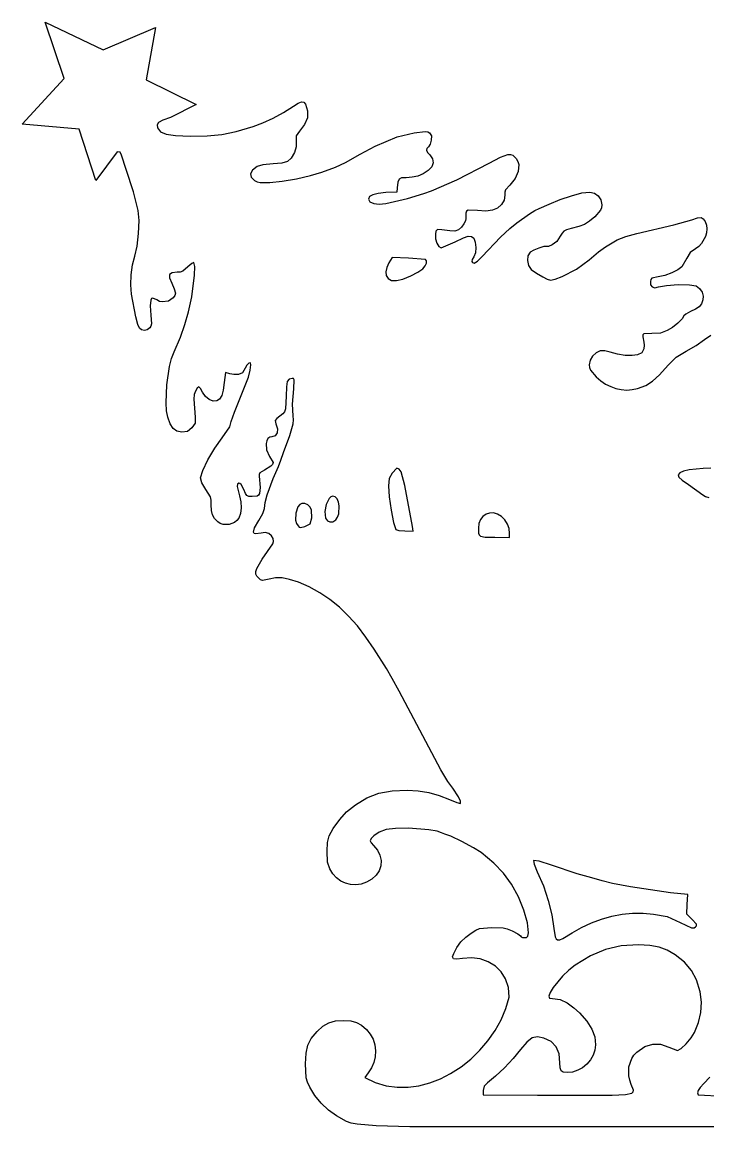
# Model space of a CAD drawing. Extents: x 9 to 259, y 6 to 234.
# Drawn here: x 8.7 to 150.6, y 5.6 to 234.3 of the extents above; entities that cross this region are included whole.
import ezdxf

# ---------------------------------------------------------------- set-up
doc = ezdxf.new("R2010")
doc.units = 0

msp = doc.modelspace()

# ---------------------------------------------------------------- linework, layer by layer
at = {"layer": 'Layer 1'}
for p, q in [((17.346618, 222.623867), (13.433316, 234.290952)), ((13.433316, 234.290952), (25.445487, 228.5502)), ((25.445487, 228.5502), (36.261252, 233.139641)), ((36.261252, 233.139641), (34.342259, 222.330569)), ((8.652163, 213.14154), (17.346618, 222.623867)), ((34.342259, 222.330569), (44.678529, 217.256425)), ((64.816183, 216.914705), (65.789897, 217.513279)), ((65.789897, 217.513279), (66.476918, 217.765825)), ((66.476918, 217.765825), (66.952123, 217.683295)), ((66.952123, 217.683295), (67.290388, 217.276641)), ((67.290388, 217.276641), (67.745194, 215.891215)), ((44.678529, 217.256425), (39.338964, 214.560006)), ((60.578931, 214.434145), (62.745333, 215.611471)), ((62.745333, 215.611471), (64.816183, 216.914705)), ((67.745194, 215.891215), (67.686817, 214.48426)), ((20.493993, 212.095406), (8.652163, 213.14154)), ((36.876604, 213.474694), (36.569973, 212.991001)), ((36.569973, 212.991001), (36.699464, 212.399051)), ((37.75454, 213.960804), (36.876604, 213.474694)), ((39.338964, 214.560006), (37.75454, 213.960804)), ((52.936024, 211.676331), (56.447461, 212.702823)), ((56.447461, 212.702823), (58.438974, 213.444129)), ((58.438974, 213.444129), (60.578931, 214.434145)), ((67.120342, 213.078663), (66.050854, 211.697311)), ((67.686817, 214.48426), (67.120342, 213.078663)), ((23.912048, 201.525152), (20.493993, 212.095406)), ((36.699464, 212.399051), (37.313382, 211.586002)), ((37.313382, 211.586002), (38.460867, 211.078809)), ((38.460867, 211.078809), (40.414216, 210.809264)), ((40.414216, 210.809264), (43.445724, 210.709157)), ((43.445724, 210.709157), (46.970919, 210.761651)), ((46.970919, 210.761651), (49.955765, 211.056658)), ((49.955765, 211.056658), (52.936024, 211.676331)), ((66.050854, 211.697311), (65.359729, 210.760887)), ((65.359729, 210.760887), (65.361041, 209.642002)), ((81.70871, 208.599488), (86.288973, 210.535924)), ((86.288973, 210.535924), (89.772072, 211.346234)), ((89.772072, 211.346234), (92.090861, 211.673855)), ((92.090861, 211.673855), (92.593438, 211.592409)), ((92.593438, 211.592409), (92.971736, 211.347592)), ((92.971736, 211.347592), (93.388955, 210.768414)), ((93.388955, 210.768414), (93.332506, 209.840686)), ((65.372076, 208.474757), (64.992656, 207.300353)), ((65.361041, 209.642002), (65.372076, 208.474757)), ((78.630681, 206.961382), (81.70871, 208.599488)), ((92.421097, 208.128526), (92.363735, 207.75359)), ((92.729149, 208.480189), (92.421097, 208.128526)), ((93.07025, 209.012925), (92.729149, 208.480189)), ((93.332506, 209.840686), (93.07025, 209.012925)), ((28.345446, 207.440499), (23.912048, 201.525152)), ((28.975431, 207.354641), (28.345446, 207.440499)), ((29.250344, 206.72532), (28.975431, 207.354641)), ((30.176927, 203.804766), (29.250344, 206.72532)), ((64.332501, 206.104338), (63.552122, 205.403692)), ((64.992656, 207.300353), (64.332501, 206.104338)), ((75.546578, 205.203955), (78.630681, 206.961382)), ((92.363735, 207.75359), (92.562593, 207.323943)), ((92.562593, 207.323943), (93.023199, 206.808149)), ((93.023199, 206.808149), (93.604457, 205.99924)), ((93.604457, 205.99924), (93.734441, 205.155581)), ((105.282368, 205.09116), (107.627969, 206.321052)), ((107.627969, 206.321052), (109.177073, 206.865778)), ((109.177073, 206.865778), (109.733611, 206.895374)), ((109.733611, 206.895374), (110.187832, 206.770682)), ((110.187832, 206.770682), (110.918396, 206.081105)), ((110.918396, 206.081105), (111.245509, 205.467516)), ((31.681961, 199.166757), (30.176927, 203.804766)), ((56.330476, 203.636206), (55.913719, 202.894419)), ((57.309247, 204.408346), (56.330476, 203.636206)), ((58.485775, 204.767739), (57.309247, 204.408346)), ((60.601888, 204.934061), (58.485775, 204.767739)), ((62.394319, 205.059804), (60.601888, 204.934061)), ((63.552122, 205.403692), (62.394319, 205.059804)), ((70.68868, 203.247837), (73.479894, 204.255393)), ((73.479894, 204.255393), (75.546578, 205.203955)), ((92.661356, 203.55098), (91.617224, 202.883559)), ((93.418343, 204.323913), (92.661356, 203.55098)), ((93.734441, 205.155581), (93.418343, 204.323913)), ((98.59658, 201.673419), (105.282368, 205.09116)), ((111.245509, 205.467516), (111.422225, 204.797582)), ((111.422225, 204.797582), (111.340947, 203.35574)), ((55.913719, 202.894419), (56.05996, 202.18826)), ((56.05996, 202.18826), (56.770185, 201.523005)), ((56.770185, 201.523005), (57.323369, 201.219226)), ((59.94052, 201.065771), (62.467623, 201.346348)), ((62.467623, 201.346348), (65.42493, 201.869244)), ((65.42493, 201.869244), (68.327073, 202.535919)), ((68.327073, 202.535919), (70.68868, 203.247837)), ((86.662408, 201.792316), (86.408467, 201.162749)), ((87.1762, 202.035613), (86.662408, 201.792316)), ((88.109829, 202.074534), (87.1762, 202.035613)), ((89.381044, 202.158176), (88.109829, 202.074534)), ((90.536982, 202.423571), (89.381044, 202.158176)), ((91.617224, 202.883559), (90.536982, 202.423571)), ((93.347359, 199.329085), (98.59658, 201.673419)), ((110.70753, 201.88971), (109.554939, 200.533621)), ((111.340947, 203.35574), (110.70753, 201.88971)), ((32.681045, 195.311099), (31.681961, 199.166757)), ((57.323369, 201.219226), (57.916541, 201.059012)), ((57.916541, 201.059012), (59.94052, 201.065771)), ((83.90875, 198.988477), (82.304684, 198.830566)), ((86.168038, 199.119216), (83.90875, 198.988477)), ((86.25439, 199.965016), (86.168038, 199.119216)), ((86.408467, 201.162749), (86.25439, 199.965016)), ((91.809172, 198.776632), (93.347359, 199.329085)), ((108.563249, 199.094354), (108.553628, 198.491647)), ((108.696965, 199.561401), (108.563249, 199.094354)), ((109.554939, 200.533621), (108.696965, 199.561401)), ((124.518398, 198.916665), (126.116374, 199.119411)), ((126.116374, 199.119411), (127.099419, 198.901583)), ((80.572985, 198.171495), (80.366495, 197.640321)), ((80.366495, 197.640321), (80.645622, 197.082894)), ((81.205905, 198.563241), (80.572985, 198.171495)), ((80.645622, 197.082894), (81.416512, 196.728703)), ((82.304684, 198.830566), (81.205905, 198.563241)), ((81.416512, 196.728703), (82.558795, 196.607649)), ((82.558795, 196.607649), (83.9521, 196.749633)), ((83.9521, 196.749633), (88.38623, 197.777081)), ((88.38623, 197.777081), (91.809172, 198.776632)), ((108.43578, 197.448008), (107.873323, 196.542048)), ((108.553628, 198.491647), (108.43578, 197.448008)), ((117.751736, 196.573493), (119.986727, 197.537374)), ((119.986727, 197.537374), (122.358732, 198.353875)), ((122.358732, 198.353875), (124.518398, 198.916665)), ((127.099419, 198.901583), (127.896917, 198.327072)), ((127.896917, 198.327072), (128.429194, 197.480993)), ((128.429194, 197.480993), (128.616575, 196.44846)), ((32.858868, 193.199305), (32.681045, 195.311099)), ((100.495518, 194.753032), (100.449428, 193.646391)), ((100.640162, 195.165735), (100.495518, 194.753032)), ((100.939742, 195.356197), (100.640162, 195.165735)), ((102.895442, 195.258052), (100.939742, 195.356197)), ((104.643711, 195.179105), (102.895442, 195.258052)), ((105.98687, 195.348927), (104.643711, 195.179105)), ((107.028785, 195.79431), (105.98687, 195.348927)), ((107.873323, 196.542048), (107.028785, 195.79431)), ((111.046305, 192.751487), (113.63822, 194.584901)), ((113.63822, 194.584901), (114.750147, 195.309127)), ((114.750147, 195.309127), (115.625801, 195.7098)), ((115.625801, 195.7098), (117.751736, 196.573493)), ((128.345516, 195.328973), (127.153343, 194.002688)), ((128.557959, 195.850673), (128.345516, 195.328973)), ((128.616575, 196.44846), (128.557959, 195.850673)), ((32.770767, 190.54316), (32.858868, 193.199305)), ((100.085713, 192.52619), (99.569639, 191.863941)), ((100.408969, 193.166901), (100.085713, 192.52619)), ((100.449428, 193.646391), (100.408969, 193.166901)), ((109.603201, 191.58249), (111.046305, 192.751487)), ((125.069037, 192.423197), (123.874977, 191.955421)), ((126.082555, 193.065749), (125.069037, 192.423197)), ((127.153343, 194.002688), (126.082555, 193.065749)), ((135.892359, 190.556964), (143.490631, 192.332918)), ((143.490631, 192.332918), (147.233572, 193.389631)), ((147.233572, 193.389631), (148.425112, 193.76034)), ((148.425112, 193.76034), (149.16078, 193.835728)), ((149.16078, 193.835728), (149.625883, 193.589418)), ((149.625883, 193.589418), (150.005728, 192.995034)), ((150.005728, 192.995034), (150.277427, 192.258651)), ((150.277427, 192.258651), (150.378081, 191.474232)), ((32.45909, 187.903655), (32.770767, 190.54316)), ((94.288439, 191.029706), (94.173706, 190.372568)), ((94.173706, 190.372568), (94.225993, 189.430831)), ((94.646568, 191.324981), (94.288439, 191.029706)), ((95.510735, 191.320981), (94.646568, 191.324981)), ((97.143587, 191.080294), (95.510735, 191.320981)), ((98.195109, 191.034672), (97.143587, 191.080294)), ((98.950724, 191.319833), (98.195109, 191.034672)), ((99.569639, 191.863941), (98.950724, 191.319833)), ((99.972677, 189.632543), (100.995704, 189.987793)), ((100.995704, 189.987793), (101.625189, 189.942589)), ((101.625189, 189.942589), (102.110433, 189.543704)), ((107.632098, 189.742878), (109.603201, 191.58249)), ((120.02098, 189.947513), (119.314372, 188.890518)), ((120.388098, 190.631054), (120.02098, 189.947513)), ((120.77231, 191.045246), (120.388098, 190.631054)), ((121.341253, 191.309397), (120.77231, 191.045246)), ((122.262564, 191.542811), (121.341253, 191.309397)), ((123.874977, 191.955421), (122.262564, 191.542811)), ((131.785462, 189.193387), (133.577282, 189.905743)), ((133.577282, 189.905743), (135.892359, 190.556964)), ((150.108289, 189.877561), (149.280415, 188.437575)), ((150.3182, 190.670846), (150.108289, 189.877561)), ((150.378081, 191.474232), (150.3182, 190.670846)), ((31.966188, 185.841781), (32.45909, 187.903655)), ((94.225993, 189.430831), (94.499463, 188.532668)), ((94.499463, 188.532668), (94.914815, 187.859029)), ((94.914815, 187.859029), (95.392751, 187.590862)), ((95.392751, 187.590862), (98.306808, 188.830063)), ((98.306808, 188.830063), (99.972677, 189.632543)), ((102.110433, 189.543704), (102.44268, 188.764207)), ((102.44268, 188.764207), (102.556032, 187.640315)), ((102.556032, 187.640315), (102.449501, 186.499295)), ((103.838146, 185.737413), (107.632098, 189.742878)), ((115.605546, 187.528658), (114.535526, 187.091844)), ((116.606311, 187.819981), (115.605546, 187.528658)), ((117.144859, 187.827638), (116.606311, 187.819981)), ((117.569226, 187.867952), (117.144859, 187.827638)), ((118.366165, 188.193003), (117.569226, 187.867952)), ((119.314372, 188.890518), (118.366165, 188.193003)), ((127.955379, 186.735048), (129.402674, 187.78677)), ((129.402674, 187.78677), (131.785462, 189.193387)), ((148.683466, 187.849012), (147.97852, 187.386829)), ((149.280415, 188.437575), (148.683466, 187.849012)), ((31.501941, 184.074027), (31.966188, 185.841781)), ((85.232313, 185.581702), (84.57044, 184.459761)), ((88.590501, 185.442485), (85.232313, 185.581702)), ((92.159023, 185.176349), (88.590501, 185.442485)), ((102.122103, 185.668415), (101.802599, 185.157923)), ((102.449501, 186.499295), (102.122103, 185.668415)), ((102.89854, 184.800545), (103.838146, 185.737413)), ((113.332392, 185.903697), (113.228073, 184.93029)), ((113.789214, 186.647715), (113.332392, 185.903697)), ((114.535526, 187.091844), (113.789214, 186.647715)), ((126.012055, 185.092229), (127.955379, 186.735048)), ((146.193665, 185.418871), (145.207022, 183.604622)), ((146.8732, 186.605461), (146.193665, 185.418871)), ((147.97852, 187.386829), (146.8732, 186.605461)), ((31.219867, 181.997668), (31.501941, 184.074027)), ((42.977446, 183.611957), (41.896398, 182.71769)), ((43.781199, 184.337942), (42.977446, 183.611957)), ((44.213645, 184.539659), (43.781199, 184.337942)), ((44.369445, 183.668512), (44.213645, 184.539659)), ((44.327416, 181.891086), (44.369445, 183.668512)), ((84.098419, 183.468572), (83.917298, 182.592507)), ((84.57044, 184.459761), (84.098419, 183.468572)), ((90.520703, 182.510377), (91.574146, 183.250377)), ((91.574146, 183.250377), (92.043912, 183.804478)), ((92.043912, 183.804478), (92.316168, 184.370066)), ((92.363632, 184.857303), (92.159023, 185.176349)), ((92.316168, 184.370066), (92.363632, 184.857303)), ((101.802599, 185.157923), (101.71026, 184.763362)), ((101.71026, 184.763362), (101.843631, 184.507754)), ((101.843631, 184.507754), (102.20126, 184.41412)), ((102.20126, 184.41412), (102.89854, 184.800545)), ((113.228073, 184.93029), (113.463426, 183.921566)), ((113.463426, 183.921566), (114.025624, 183.071601)), ((114.025624, 183.071601), (115.080903, 182.302023)), ((120.407703, 181.616203), (123.395596, 183.166281)), ((123.395596, 183.166281), (126.012055, 185.092229)), ((144.368793, 182.977859), (143.112846, 182.357655)), ((145.207022, 183.604622), (144.368793, 182.977859)), ((31.14242, 179.874964), (31.219867, 181.997668)), ((39.189432, 182.039784), (39.166865, 181.342984)), ((39.166865, 181.342984), (39.624937, 180.28143)), ((39.716344, 182.418222), (39.189432, 182.039784)), ((40.77131, 182.524688), (39.716344, 182.418222)), ((41.393542, 182.560235), (40.77131, 182.524688)), ((41.896398, 182.71769), (41.393542, 182.560235)), ((43.762292, 177.396603), (44.327416, 181.891086)), ((83.917298, 182.592507), (84.027369, 181.838291)), ((84.027369, 181.838291), (84.428925, 181.212645)), ((84.428925, 181.212645), (85.120772, 180.832884)), ((85.120772, 180.832884), (86.123048, 180.79549)), ((86.123048, 180.79549), (87.443202, 181.101325)), ((87.443202, 181.101325), (89.088682, 181.751249)), ((89.088682, 181.751249), (90.520703, 182.510377)), ((89.088682, 181.751249), (89.088682, 181.751249)), ((115.080903, 182.302023), (116.383497, 181.58263)), ((116.383497, 181.58263), (117.292044, 181.074681)), ((117.292044, 181.074681), (118.028932, 180.859608)), ((118.028932, 180.859608), (118.979618, 181.068849)), ((118.979618, 181.068849), (120.407703, 181.616203)), ((138.762242, 181.00843), (138.665709, 180.614391)), ((138.998232, 181.25473), (138.762242, 181.00843)), ((140.312688, 181.543305), (138.998232, 181.25473)), ((141.680403, 181.845606), (140.312688, 181.543305)), ((143.112846, 182.357655), (141.680403, 181.845606)), ((31.292055, 177.968173), (31.14242, 179.874964)), ((39.624937, 180.28143), (40.150756, 179.108591)), ((40.150756, 179.108591), (40.365042, 178.20375)), ((138.665709, 180.614391), (138.716317, 179.907097)), ((138.716317, 179.907097), (139.049316, 179.460937)), ((139.049316, 179.460937), (139.620065, 179.305623)), ((139.620065, 179.305623), (140.38392, 179.470866)), ((140.38392, 179.470866), (142.020049, 179.780746)), ((142.020049, 179.780746), (144.449425, 179.941796)), ((144.449425, 179.941796), (146.791672, 179.927027)), ((146.791672, 179.927027), (148.166415, 179.709448)), ((148.166415, 179.709448), (148.863093, 179.152001)), ((148.863093, 179.152001), (149.361603, 178.406847)), ((149.361603, 178.406847), (149.610113, 177.582864)), ((32.180381, 173.263603), (31.292055, 177.968173)), ((35.263641, 176.762808), (35.121167, 175.592413)), ((35.454878, 177.052266), (35.263641, 176.762808)), ((35.727725, 177.148691), (35.454878, 177.052266)), ((36.523075, 176.774833), (35.727725, 177.148691)), ((37.05846, 176.488515), (36.523075, 176.774833)), ((37.666233, 176.367818), (37.05846, 176.488515)), ((38.922659, 176.557718), (37.666233, 176.367818)), ((39.939785, 177.213405), (38.922659, 176.557718)), ((40.248433, 177.674941), (39.939785, 177.213405)), ((40.365042, 178.20375), (40.248433, 177.674941)), ((43.099147, 174.33916), (43.762292, 177.396603)), ((149.556789, 176.78893), (149.233572, 176.002661)), ((149.610113, 177.582864), (149.556789, 176.78893)), ((35.121167, 175.592413), (35.290647, 173.612734)), ((42.355832, 171.702448), (43.099147, 174.33916)), ((146.002511, 173.865864), (145.589935, 173.492956)), ((146.990206, 174.361842), (146.002511, 173.865864)), ((148.024065, 174.858891), (146.990206, 174.361842)), ((148.747258, 175.382573), (148.024065, 174.858891)), ((149.233572, 176.002661), (148.747258, 175.382573)), ((32.586587, 171.715758), (32.180381, 173.263603)), ((32.91387, 170.936666), (32.586587, 171.715758)), ((35.290647, 173.612734), (35.437736, 171.804312)), ((35.437736, 171.804312), (35.321524, 171.360891)), ((41.397529, 169.068909), (42.355832, 171.702448)), ((144.363656, 172.003833), (143.250224, 171.100816)), ((145.235381, 172.883678), (144.363656, 172.003833)), ((145.589935, 173.492956), (145.235381, 172.883678)), ((33.38014, 170.58537), (32.91387, 170.936666)), ((33.948145, 170.481313), (33.38014, 170.58537)), ((34.535363, 170.621887), (33.948145, 170.481313)), ((35.059276, 171.004481), (34.535363, 170.621887)), ((35.321524, 171.360891), (35.059276, 171.004481)), ((137.12114, 169.552221), (137.076987, 169.168595)), ((137.348836, 169.75254), (137.12114, 169.552221)), ((138.988983, 169.81895), (137.348836, 169.75254)), ((140.759261, 169.92885), (138.988983, 169.81895)), ((142.170551, 170.42202), (140.759261, 169.92885)), ((143.250224, 171.100816), (142.170551, 170.42202)), ((149.856345, 168.573704), (151.150707, 169.471501)), ((40.089421, 166.020987), (41.397529, 169.068909)), ((137.076987, 169.168595), (137.305539, 168.006708)), ((137.398424, 167.407292), (137.288389, 166.635278)), ((137.305539, 168.006708), (137.398424, 167.407292)), ((146.109696, 166.202092), (148.162516, 167.381417)), ((148.162516, 167.381417), (149.856345, 168.573704)), ((39.175789, 163.007845), (39.594784, 164.662936)), ((39.594784, 164.662936), (40.089421, 166.020987)), ((126.71061, 165.155287), (126.204077, 164.284256)), ((127.434792, 165.837222), (126.71061, 165.155287)), ((128.28384, 166.212983), (127.434792, 165.837222)), ((129.223926, 166.210994), (128.28384, 166.212983)), ((130.34308, 165.949029), (129.223926, 166.210994)), ((131.860728, 165.5327), (130.34308, 165.949029)), ((133.444683, 165.292691), (131.860728, 165.5327)), ((134.895546, 165.247727), (133.444683, 165.292691)), ((136.013915, 165.416529), (134.895546, 165.247727)), ((136.872628, 165.862113), (136.013915, 165.416529)), ((137.288389, 166.635278), (136.872628, 165.862113)), ((142.360094, 163.299036), (143.977377, 164.917687)), ((143.977377, 164.917687), (146.109696, 166.202092)), ((38.603741, 159.213491), (39.175789, 163.007845)), ((54.808162, 162.637741), (54.262886, 161.713015)), ((55.178263, 163.308774), (54.808162, 162.637741)), ((55.574377, 163.693842), (55.178263, 163.308774)), ((55.888603, 163.729096), (55.574377, 163.693842)), ((55.873899, 162.209903), (56.01304, 163.350691)), ((56.01304, 163.350691), (55.888603, 163.729096)), ((126.204077, 164.284256), (126.007975, 163.341205)), ((126.007975, 163.341205), (126.057568, 162.76396)), ((126.057568, 162.76396), (126.268365, 162.242019)), ((140.586556, 161.272915), (142.360094, 163.299036)), ((50.742554, 161.736667), (50.466619, 159.685468)), ((51.647364, 161.51304), (50.742554, 161.736667)), ((52.498345, 161.338253), (51.647364, 161.51304)), ((53.408286, 161.363776), (52.498345, 161.338253)), ((54.262886, 161.713015), (53.408286, 161.363776)), ((54.276385, 157.654464), (55.507293, 160.7793)), ((55.507293, 160.7793), (55.873899, 162.209903)), ((63.915137, 160.411745), (63.536886, 159.882963)), ((64.547598, 160.540502), (63.915137, 160.411745)), ((64.844768, 160.484328), (64.547598, 160.540502)), ((64.979316, 160.212245), (64.844768, 160.484328)), ((64.854463, 158.349908), (64.979316, 160.212245)), ((126.268365, 162.242019), (127.46357, 160.872119)), ((127.46357, 160.872119), (128.401003, 160.051243)), ((139.143238, 159.951034), (140.586556, 161.272915)), ((38.451315, 155.451831), (38.603741, 159.213491)), ((44.508412, 157.898993), (44.247304, 157.188287)), ((44.908288, 158.514925), (44.508412, 157.898993)), ((45.219044, 158.769578), (44.908288, 158.514925)), ((45.551685, 158.455152), (45.219044, 158.769578)), ((46.004181, 157.702868), (45.551685, 158.455152)), ((50.257953, 158.100043), (49.952602, 156.983182)), ((50.466619, 159.685468), (50.257953, 158.100043)), ((63.347735, 158.765218), (63.282576, 156.869573)), ((63.536886, 159.882963), (63.347735, 158.765218)), ((64.608719, 155.176069), (64.854463, 158.349908)), ((128.401003, 160.051243), (129.402514, 159.370661)), ((129.402514, 159.370661), (130.454148, 158.834334)), ((130.454148, 158.834334), (131.541948, 158.446227)), ((131.541948, 158.446227), (132.651956, 158.210301)), ((132.651956, 158.210301), (133.770218, 158.130521)), ((133.770218, 158.130521), (134.882775, 158.210847)), ((134.882775, 158.210847), (135.975671, 158.455244)), ((135.975671, 158.455244), (137.712243, 159.092205)), ((137.712243, 159.092205), (139.143238, 159.951034)), ((44.247304, 157.188287), (44.156716, 156.209885)), ((44.156716, 156.209885), (44.48269, 152.530878)), ((46.622675, 156.786419), (46.004181, 157.702868)), ((47.375401, 156.141295), (46.622675, 156.786419)), ((48.176668, 155.820745), (47.375401, 156.141295)), ((48.940785, 155.878019), (48.176668, 155.820745)), ((49.522801, 156.265602), (48.940785, 155.878019)), ((49.952602, 156.983182), (49.522801, 156.265602)), ((52.58115, 153.56136), (54.276385, 157.654464)), ((63.282576, 156.869573), (63.152828, 154.227056)), ((38.556848, 153.837606), (38.451315, 155.451831)), ((38.79655, 152.536768), (38.556848, 153.837606)), ((51.91478, 151.617187), (52.58115, 153.56136)), ((62.950161, 153.639117), (62.590412, 153.193699)), ((63.152828, 154.227056), (62.950161, 153.639117)), ((64.779006, 152.776504), (64.608719, 155.176069)), ((39.299495, 151.117546), (38.79655, 152.536768)), ((39.912948, 150.16799), (39.299495, 151.117546)), ((44.481998, 151.282926), (43.79571, 150.289582)), ((44.48269, 152.530878), (44.481998, 151.282926)), ((51.643207, 150.486991), (51.91478, 151.617187)), ((61.386125, 152.220699), (60.993871, 151.837582)), ((60.993871, 151.837582), (61.181307, 151.151195)), ((61.181307, 151.151195), (61.478107, 150.110828)), ((62.590412, 153.193699), (61.386125, 152.220699)), ((64.056847, 148.691704), (64.772509, 151.132279)), ((64.772509, 151.132279), (64.846405, 151.952127)), ((64.846405, 151.952127), (64.779006, 152.776504)), ((40.697684, 149.623142), (39.912948, 150.16799)), ((41.714479, 149.418043), (40.697684, 149.623142)), ((42.878596, 149.530676), (41.714479, 149.418043)), ((43.79571, 150.289582), (42.878596, 149.530676)), ((50.038711, 148.24014), (51.643207, 150.486991)), ((61.031524, 148.660619), (60.349105, 148.448739)), ((61.418019, 149.247642), (61.031524, 148.660619)), ((61.478107, 150.110828), (61.418019, 149.247642)), ((62.750708, 145.177564), (64.056847, 148.691704)), ((48.535724, 146.127598), (50.038711, 148.24014)), ((59.288032, 147.633328), (59.158276, 147.082504)), ((59.158276, 147.082504), (59.25891, 145.766266)), ((59.53245, 148.067302), (59.288032, 147.633328)), ((59.887487, 148.350435), (59.53245, 148.067302)), ((60.349105, 148.448739), (59.887487, 148.350435)), ((47.104888, 143.68736), (48.535724, 146.127598)), ((59.25891, 145.766266), (59.866674, 144.390505)), ((59.866674, 144.390505), (60.592411, 143.114813)), ((62.168168, 143.631423), (62.750708, 145.177564)), ((46.032465, 141.453891), (47.104888, 143.68736)), ((60.126861, 142.360867), (58.841076, 141.573129)), ((60.467805, 142.747027), (60.126861, 142.360867)), ((60.592411, 143.114813), (60.467805, 142.747027)), ((60.6069, 139.83775), (61.711148, 142.30918)), ((61.711148, 142.30918), (62.168168, 143.631423)), ((86.231112, 141.961021), (85.257965, 140.947467)), ((86.682807, 141.770588), (86.231112, 141.961021)), ((149.575334, 141.858831), (146.68804, 141.607511)), ((151.150375, 141.961768), (149.575334, 141.858831)), ((45.604715, 139.961651), (46.032465, 141.453891)), ((45.871364, 138.913506), (45.604715, 139.961651)), ((57.698918, 140.673486), (57.692784, 140.291975)), ((57.692784, 140.291975), (57.908991, 137.98128)), ((57.856151, 140.9738), (57.698918, 140.673486)), ((58.841076, 141.573129), (57.856151, 140.9738)), ((59.343418, 136.408805), (60.6069, 139.83775)), ((84.611251, 139.814053), (84.461023, 138.300186)), ((85.257965, 140.947467), (84.611251, 139.814053)), ((87.071617, 141.171662), (86.682807, 141.770588)), ((87.826836, 138.374696), (87.071617, 141.171662)), ((144.751702, 140.987918), (144.443833, 140.594201)), ((144.443833, 140.594201), (144.59136, 140.124385)), ((144.59136, 140.124385), (145.271213, 139.474345)), ((145.500157, 141.325541), (144.751702, 140.987918)), ((146.68804, 141.607511), (145.500157, 141.325541)), ((46.708136, 137.551327), (45.871364, 138.913506)), ((47.63766, 136.015216), (46.708136, 137.551327)), ((53.234022, 138.654828), (53.163402, 138.170735)), ((53.163402, 138.170735), (53.632777, 136.242529)), ((53.50635, 138.856774), (53.234022, 138.654828)), ((53.7332, 138.803572), (53.50635, 138.856774)), ((53.978754, 138.561812), (53.7332, 138.803572)), ((54.52622, 137.512298), (53.978754, 138.561812)), ((54.878447, 136.710436), (54.52622, 137.512298)), ((57.908991, 137.98128), (57.807291, 136.710057)), ((84.461023, 138.300186), (84.619206, 136.008537)), ((89.449007, 129.86558), (87.826836, 138.374696)), ((145.271213, 139.474345), (146.56032, 138.539959)), ((146.56032, 138.539959), (149.522945, 136.416325)), ((47.780018, 135.317178), (47.63766, 136.015216)), ((47.803582, 134.388211), (47.780018, 135.317178)), ((53.632777, 136.242529), (53.916523, 135.004526)), ((53.916523, 135.004526), (53.984402, 133.729156)), ((55.185571, 136.282959), (54.878447, 136.710436)), ((55.5889, 136.110553), (55.185571, 136.282959)), ((56.229741, 136.073902), (55.5889, 136.110553)), ((57.282577, 136.175275), (56.229741, 136.073902)), ((57.60438, 136.36955), (57.282577, 136.175275)), ((57.807291, 136.710057), (57.60438, 136.36955)), ((58.952842, 134.82417), (59.343418, 136.408805)), ((72.199365, 135.668763), (71.595752, 134.45855)), ((72.575295, 136.034091), (72.199365, 135.668763)), ((72.977643, 136.169866), (72.575295, 136.034091)), ((73.453616, 136.011733), (72.977643, 136.169866)), ((73.831889, 135.57688), (73.453616, 136.011733)), ((74.103784, 134.938268), (73.831889, 135.57688)), ((74.26062, 134.168856), (74.103784, 134.938268)), ((84.619206, 136.008537), (85.012762, 133.236425)), ((149.522945, 136.416325), (150.05404, 136.071195)), ((150.05404, 136.071195), (150.770799, 135.87561)), ((47.853691, 133.190337), (47.803582, 134.388211)), ((48.063488, 132.283496), (47.853691, 133.190337)), ((53.984402, 133.729156), (53.840654, 132.553417)), ((58.476775, 132.546594), (58.802524, 133.600828)), ((58.802524, 133.600828), (58.952842, 134.82417)), ((65.26636, 132.666985), (65.249522, 131.193173)), ((65.727399, 133.970631), (65.26636, 132.666985)), ((66.101009, 134.422144), (65.727399, 133.970631)), ((66.557485, 134.667317), (66.101009, 134.422144)), ((67.164801, 134.650285), (66.557485, 134.667317)), ((67.769481, 134.359364), (67.164801, 134.650285)), ((68.27027, 133.866358), (67.769481, 134.359364)), ((68.565911, 133.243072), (68.27027, 133.866358)), ((68.578097, 131.674753), (68.565911, 133.243072)), ((71.595752, 134.45855), (71.304788, 132.957436)), ((71.304788, 132.957436), (71.464458, 131.58363)), ((74.194399, 132.529479), (74.26062, 134.168856)), ((85.012762, 133.236425), (85.513855, 130.737083)), ((105.390397, 132.661275), (104.658253, 132.41912)), ((106.186137, 132.677752), (105.390397, 132.661275)), ((107.010206, 132.450673), (106.186137, 132.677752)), ((48.478222, 131.548748), (48.063488, 132.283496)), ((49.143141, 130.867153), (48.478222, 131.548748)), ((49.661784, 130.522093), (49.143141, 130.867153)), ((50.240774, 130.311469), (49.661784, 130.522093)), ((52.627169, 130.721695), (51.473185, 130.2752)), ((53.108124, 131.114527), (52.627169, 130.721695)), ((53.489519, 131.614305), (53.108124, 131.114527)), ((53.840654, 132.553417), (53.489519, 131.614305)), ((56.760706, 129.612614), (57.655206, 131.113575)), ((57.655206, 131.113575), (58.476775, 132.546594)), ((65.249522, 131.193173), (65.431163, 130.528953)), ((65.431163, 130.528953), (65.752037, 129.98599)), ((67.179735, 129.90933), (68.291902, 130.416543)), ((68.291902, 130.416543), (68.578097, 131.674753)), ((68.291902, 130.416543), (68.291902, 130.416543)), ((71.464458, 131.58363), (71.826744, 131.065847)), ((71.826744, 131.065847), (72.365919, 130.825249)), ((72.365919, 130.825249), (72.979197, 130.878542)), ((72.979197, 130.878542), (73.563793, 131.242432)), ((73.563793, 131.242432), (73.953984, 131.805434)), ((73.563793, 131.242432), (73.563793, 131.242432)), ((73.953984, 131.805434), (74.194399, 132.529479)), ((85.513855, 130.737083), (85.994649, 129.263744)), ((103.196081, 130.517347), (103.071004, 129.551244)), ((103.525827, 131.329279), (103.196081, 130.517347)), ((104.024974, 131.969162), (103.525827, 131.329279)), ((104.658253, 132.41912), (104.024974, 131.969162)), ((107.827335, 131.962161), (107.010206, 132.450673)), ((108.549387, 131.24786), (107.827335, 131.962161)), ((109.095038, 130.390493), (108.549387, 131.24786)), ((109.43774, 129.44397), (109.095038, 130.390493)), ((51.473185, 130.2752), (50.240774, 130.311469)), ((56.535271, 128.701202), (56.760706, 129.612614)), ((56.675089, 128.457323), (56.535271, 128.701202)), ((56.984138, 128.349728), (56.675089, 128.457323)), ((58.112547, 128.528583), (56.984138, 128.349728)), ((58.987458, 128.654528), (58.112547, 128.528583)), ((59.743413, 128.411963), (58.987458, 128.654528)), ((60.249594, 127.977837), (59.743413, 128.411963)), ((65.752037, 129.98599), (66.004215, 129.733718)), ((66.004215, 129.733718), (66.26066, 129.640372)), ((66.26066, 129.640372), (67.179735, 129.90933)), ((85.994649, 129.263744), (86.615831, 129.060229)), ((86.615831, 129.060229), (87.871472, 128.965015)), ((87.871472, 128.965015), (89.578931, 128.94693)), ((89.578931, 128.94693), (89.449007, 129.86558)), ((89.449007, 129.86558), (89.449007, 129.86558)), ((103.071004, 129.551244), (103.116606, 128.47209)), ((103.116606, 128.47209), (103.243053, 128.137538)), ((103.243053, 128.137538), (103.490466, 127.910471)), ((109.550942, 128.462199), (109.43774, 129.44397)), ((109.541877, 127.606515), (109.550942, 128.462199)), ((109.550942, 128.462199), (109.550942, 128.462199)), ((58.317719, 123.134763), (60.530432, 126.271316)), ((60.579889, 127.39367), (60.249594, 127.977837)), ((60.530432, 126.271316), (60.688702, 126.783488)), ((60.688702, 126.783488), (60.579889, 127.39367)), ((103.490466, 127.910471), (104.503795, 127.691197)), ((104.503795, 127.691197), (106.467803, 127.639078)), ((106.467803, 127.639078), (109.541877, 127.606515)), ((57.215128, 121.202224), (58.317719, 123.134763)), ((57.023055, 120.548768), (57.215128, 121.202224)), ((57.040025, 120.029886), (57.023055, 120.548768)), ((57.243208, 119.590102), (57.040025, 120.029886)), ((57.609777, 119.173938), (57.243208, 119.590102)), ((58.006231, 118.829694), (57.609777, 119.173938)), ((59.783788, 118.989102), (58.374723, 118.694852)), ((61.115912, 119.249868), (59.783788, 118.989102)), ((62.466491, 119.237704), (61.115912, 119.249868)), ((63.984247, 118.936355), (62.466491, 119.237704)), ((65.817905, 118.329566), (63.984247, 118.936355)), ((58.374723, 118.694852), (58.006231, 118.829694)), ((68.08242, 117.359392), (65.817905, 118.329566)), ((70.249837, 116.18076), (68.08242, 117.359392)), ((72.325283, 114.789144), (70.249837, 116.18076)), ((74.313886, 113.180012), (72.325283, 114.789144)), ((76.220774, 111.348838), (74.313886, 113.180012)), ((78.051075, 109.291092), (76.220774, 111.348838)), ((79.809918, 107.002245), (78.051075, 109.291092)), ((81.502431, 104.477769), (79.809918, 107.002245)), ((84.042713, 100.461575), (81.502431, 104.477769)), ((85.242725, 98.443136), (84.042713, 100.461575)), ((86.671997, 95.784693), (85.242725, 98.443136)), ((90.973933, 87.725397), (86.671997, 95.784693)), ((95.338749, 79.485254), (90.973933, 87.725397)), ((96.780548, 77.089787), (95.338749, 79.485254)), ((97.782146, 75.749881), (96.780548, 77.089787)), ((98.944843, 73.934351), (97.782146, 75.749881)), ((77.626992, 72.241941), (79.987717, 73.681503)), ((79.987717, 73.681503), (82.466635, 74.650367)), ((82.466635, 74.650367), (85.201229, 75.188268)), ((85.201229, 75.188268), (88.328983, 75.334938)), ((88.328983, 75.334938), (90.640341, 75.19704)), ((90.640341, 75.19704), (92.845998, 74.828783)), ((92.845998, 74.828783), (94.978558, 74.222846)), ((94.978558, 74.222846), (97.070624, 73.371905)), ((97.070624, 73.371905), (98.606819, 72.732385)), ((99.34709, 73.015911), (98.944843, 73.934351)), ((75.751742, 70.792947), (77.626992, 72.241941)), ((98.606819, 72.732385), (99.394687, 72.55626)), ((99.394687, 72.55626), (99.34709, 73.015911)), ((73.019545, 67.34109), (74.389437, 69.204292)), ((74.389437, 69.204292), (75.751742, 70.792947)), ((72.223235, 65.8786), (73.019545, 67.34109)), ((82.568608, 66.633018), (81.440113, 65.855122)), ((84.009018, 67.13071), (82.568608, 66.633018)), ((85.951917, 67.390887), (84.009018, 67.13071)), ((88.587879, 67.456239), (85.951917, 67.390887)), ((92.849429, 67.118951), (88.587879, 67.456239)), ((94.570607, 66.802929), (92.849429, 67.118951)), ((95.473825, 66.46694), (94.570607, 66.802929)), ((96.135992, 66.220625), (95.473825, 66.46694)), ((71.751052, 62.668712), (71.850429, 64.44506)), ((71.850429, 64.44506), (72.223235, 65.8786)), ((80.890582, 65.289393), (80.70035, 64.833496)), ((80.70035, 64.833496), (80.866543, 64.378471)), ((80.866543, 64.378471), (81.386285, 63.815358)), ((81.440113, 65.855122), (80.890582, 65.289393)), ((97.40689, 65.75028), (96.135992, 66.220625)), ((99.667326, 64.651089), (97.40689, 65.75028)), ((102.035473, 63.375491), (99.667326, 64.651089)), ((71.856012, 60.411034), (71.751052, 62.668712)), ((81.386285, 63.815358), (82.19729, 62.855549)), ((82.19729, 62.855549), (82.708904, 61.814728)), ((82.708904, 61.814728), (82.929235, 60.735459)), ((103.629505, 62.375926), (102.035473, 63.375491)), ((106.29147, 60.159253), (103.629505, 62.375926)), ((72.31969, 58.993594), (71.856012, 60.411034)), ((82.866391, 59.660304), (82.528481, 58.631826)), ((82.929235, 60.735459), (82.866391, 59.660304)), ((108.302406, 58.092132), (106.29147, 60.159253)), ((115.656739, 60.570756), (114.477597, 60.760006)), ((114.477597, 60.760006), (114.618525, 59.969106)), ((114.618525, 59.969106), (115.271985, 58.397493)), ((118.177073, 59.785843), (115.656739, 60.570756)), ((123.532745, 57.977515), (118.177073, 59.785843)), ((72.95836, 57.975009), (72.31969, 58.993594)), ((73.723391, 57.136419), (72.95836, 57.975009)), ((81.923613, 57.69259), (81.059896, 56.885156)), ((82.528481, 58.631826), (81.923613, 57.69259)), ((109.915844, 55.874861), (108.302406, 58.092132)), ((115.271985, 58.397493), (116.524619, 55.475646)), ((126.576379, 57.13395), (123.532745, 57.977515)), ((74.59654, 56.484383), (73.723391, 57.136419)), ((75.559559, 56.025459), (74.59654, 56.484383)), ((76.594205, 55.766209), (75.559559, 56.025459)), ((77.68223, 55.713191), (76.594205, 55.766209)), ((78.80539, 55.872965), (77.68223, 55.713191)), ((79.945439, 56.25209), (78.80539, 55.872965)), ((81.059896, 56.885156), (79.945439, 56.25209)), ((111.385319, 53.207737), (109.915844, 55.874861)), ((116.524619, 55.475646), (117.537423, 52.473511)), ((128.687054, 56.556941), (126.576379, 57.13395)), ((130.863566, 55.985887), (128.687054, 56.556941)), ((134.546428, 55.274373), (130.863566, 55.985887)), ((142.840016, 54.062828), (134.546428, 55.274373)), ((112.515875, 50.458386), (111.385319, 53.207737)), ((146.437593, 53.681602), (142.840016, 54.062828)), ((146.316629, 51.658452), (146.437593, 53.681602)), ((113.232533, 47.808582), (112.515875, 50.458386)), ((117.537423, 52.473511), (118.277664, 49.502614)), ((146.195663, 49.635303), (146.316629, 51.658452)), ((118.277664, 49.502614), (118.712612, 46.674481)), ((126.454835, 47.842042), (128.535763, 48.616747)), ((128.535763, 48.616747), (130.663841, 49.208431)), ((130.663841, 49.208431), (132.822391, 49.613217)), ((132.822391, 49.613217), (134.994737, 49.827227)), ((134.994737, 49.827227), (137.164202, 49.846586)), ((137.164202, 49.846586), (139.314109, 49.667417)), ((139.314109, 49.667417), (142.133444, 49.117865)), ((142.133444, 49.117865), (144.864328, 47.9192)), ((147.333281, 48.529923), (146.195663, 49.635303)), ((148.219316, 47.529916), (147.333281, 48.529923)), ((101.567804, 45.730112), (102.522303, 46.314954)), ((102.522303, 46.314954), (103.323735, 46.6418)), ((103.323735, 46.6418), (105.757537, 46.873623)), ((105.757537, 46.873623), (108.197046, 46.822696)), ((108.197046, 46.822696), (109.051997, 46.595188)), ((109.051997, 46.595188), (110.054204, 46.168945)), ((110.054204, 46.168945), (111.26916, 45.545157)), ((113.439034, 45.749334), (113.232533, 47.808582)), ((113.320895, 45.09461), (113.439034, 45.749334)), ((118.712612, 46.674481), (118.964242, 44.961331)), ((120.550268, 44.578105), (122.501138, 45.759074)), ((122.501138, 45.759074), (124.437734, 46.888192)), ((122.501138, 45.759074), (122.501138, 45.759074)), ((124.437734, 46.888192), (126.454835, 47.842042)), ((144.864328, 47.9192), (147.213438, 46.831411)), ((147.213438, 46.831411), (147.701572, 46.78478)), ((147.701572, 46.78478), (148.021, 46.984073)), ((148.021, 46.984073), (148.232099, 47.253279)), ((148.232099, 47.253279), (148.219316, 47.529916)), ((98.63676, 42.758353), (99.47134, 43.884556)), ((99.47134, 43.884556), (100.454786, 44.882657)), ((100.454786, 44.882657), (101.567804, 45.730112)), ((111.26916, 45.545157), (111.773174, 45.161022)), ((111.773174, 45.161022), (111.902134, 44.938257)), ((111.902134, 44.938257), (112.225138, 44.777877)), ((112.225138, 44.777877), (113.039121, 44.771654)), ((113.039121, 44.771654), (113.320895, 45.09461)), ((118.964242, 44.961331), (119.167609, 44.499105)), ((119.167609, 44.499105), (119.474049, 44.287365)), ((119.474049, 44.287365), (119.922092, 44.316802)), ((119.922092, 44.316802), (120.550268, 44.578105)), ((97.750348, 40.802221), (97.970343, 41.526593)), ((97.970343, 41.526593), (98.63676, 42.758353)), ((129.36062, 42.334962), (126.247333, 41.032126)), ((132.626735, 43.059413), (129.36062, 42.334962)), ((136.192895, 43.252263), (132.626735, 43.059413)), ((138.572425, 43.124669), (136.192895, 43.252263)), ((140.476837, 42.782724), (138.572425, 43.124669)), ((142.135686, 42.164573), (140.476837, 42.782724)), ((143.778529, 41.208365), (142.135686, 42.164573)), ((145.721897, 39.686344), (143.778529, 41.208365)), ((97.938262, 40.404647), (97.750348, 40.802221)), ((98.589814, 40.300567), (97.938262, 40.404647)), ((99.760738, 40.456677), (98.589814, 40.300567)), ((101.667642, 40.582627), (99.760738, 40.456677)), ((103.475274, 40.354976), (101.667642, 40.582627)), ((105.13414, 39.790134), (103.475274, 40.354976)), ((106.594747, 38.904513), (105.13414, 39.790134)), ((107.807602, 37.714523), (106.594747, 38.904513)), ((123.139657, 39.104121), (121.776942, 38.021488)), ((126.247333, 41.032126), (123.139657, 39.104121)), ((147.168803, 38.002106), (145.721897, 39.686344)), ((108.723212, 36.236575), (107.807602, 37.714523)), ((120.513465, 36.824368), (118.526808, 34.441042)), ((121.776942, 38.021488), (120.513465, 36.824368)), ((148.218192, 36.009931), (147.168803, 38.002106)), ((109.292082, 34.487081), (108.723212, 36.236575)), ((109.464721, 32.482451), (109.292082, 34.487081)), ((118.526808, 34.441042), (117.924917, 33.432025)), ((148.969008, 33.564096), (148.218192, 36.009931)), ((108.766356, 30.102654), (109.464721, 32.482451)), ((117.924917, 33.432025), (117.664844, 32.662897)), ((117.664844, 32.662897), (117.807234, 32.222254)), ((117.807234, 32.222254), (118.412731, 32.198688)), ((118.412731, 32.198688), (119.97983, 31.949548)), ((149.247879, 31.386574), (148.969008, 33.564096)), ((107.782713, 27.782825), (108.766356, 30.102654)), ((119.97983, 31.949548), (121.463079, 31.248744)), ((121.463079, 31.248744), (122.823265, 30.277912)), ((122.823265, 30.277912), (124.021173, 29.21869)), ((149.126861, 29.26326), (149.247879, 31.386574)), ((72.117675, 27.141858), (73.499858, 27.521277)), ((73.499858, 27.521277), (75.178689, 27.622743)), ((75.178689, 27.622743), (76.693842, 27.525701)), ((76.693842, 27.525701), (77.882612, 27.227892)), ((106.539382, 25.549694), (107.782713, 27.782825)), ((124.021173, 29.21869), (125.531526, 27.468054)), ((125.531526, 27.468054), (126.568438, 25.820476)), ((148.632567, 27.183138), (149.126861, 29.26326)), ((68.503899, 23.866544), (69.71426, 25.326907)), ((69.71426, 25.326907), (70.899892, 26.428922)), ((70.899892, 26.428922), (72.117675, 27.141858)), ((77.882612, 27.227892), (78.906669, 26.666544)), ((78.906669, 26.666544), (79.927681, 25.778886)), ((79.927681, 25.778886), (80.71262, 24.816107)), ((105.061954, 23.429993), (106.539382, 25.549694)), ((126.568438, 25.820476), (127.159789, 24.22035)), ((147.791607, 25.135194), (148.632567, 27.183138)), ((67.783903, 22.500921), (68.503899, 23.866544)), ((80.71262, 24.816107), (81.288657, 23.729144)), ((81.288657, 23.729144), (81.654271, 22.55754)), ((103.376021, 21.450451), (105.061954, 23.429993)), ((113.131194, 23.171043), (111.816868, 21.594857)), ((114.213005, 24.017125), (113.131194, 23.171043)), ((115.297075, 24.250066), (114.213005, 24.017125)), ((116.618176, 23.986831), (115.297075, 24.250066)), ((118.116929, 23.274933), (116.618176, 23.986831)), ((119.165195, 22.201737), (118.116929, 23.274933)), ((127.159789, 24.22035), (127.333454, 22.612071)), ((146.066435, 22.816678), (147.104448, 24.046348)), ((147.104448, 24.046348), (147.791607, 25.135194)), ((67.322483, 18.686472), (67.43114, 20.888182)), ((67.43114, 20.888182), (67.783903, 22.500921)), ((81.654271, 22.55754), (81.80794, 21.340836)), ((81.80794, 21.340836), (81.748143, 20.118573)), ((101.507171, 19.637801), (103.376021, 21.450451)), ((111.816868, 21.594857), (110.285771, 19.756309)), ((119.775924, 20.747526), (119.165195, 22.201737)), ((119.962064, 18.892579), (119.775924, 20.747526)), ((127.19069, 21.492046), (126.818497, 20.427356)), ((127.333454, 22.612071), (127.19069, 21.492046)), ((135.268375, 20.476125), (135.848065, 21.070403)), ((135.848065, 21.070403), (137.541588, 22.207737)), ((137.541588, 22.207737), (139.173588, 22.757249)), ((139.173588, 22.757249), (140.79505, 22.727075)), ((140.79505, 22.727075), (142.456958, 22.12535)), ((142.456958, 22.12535), (144.305503, 21.40018)), ((144.305503, 21.40018), (145.019481, 21.812513)), ((145.019481, 21.812513), (146.066435, 22.816678)), ((67.422908, 15.774101), (67.322483, 18.686472)), ((81.473358, 18.930292), (80.982062, 17.815535)), ((81.748143, 20.118573), (81.473358, 18.930292)), ((99.480997, 18.018773), (101.507171, 19.637801)), ((110.285771, 19.756309), (108.466539, 17.828436)), ((120.000836, 17.82313), (119.962064, 18.892579)), ((125.505671, 18.581369), (124.624963, 17.858767)), ((126.246837, 19.447348), (125.505671, 18.581369)), ((126.818497, 20.427356), (126.246837, 19.447348)), ((134.24668, 18.063252), (134.805301, 19.759258)), ((134.805301, 19.759258), (135.268375, 20.476125)), ((80.272735, 16.813843), (79.569872, 15.825078)), ((80.982062, 17.815535), (80.272735, 16.813843)), ((95.209077, 15.53541), (97.323089, 16.620098)), ((97.323089, 16.620098), (99.480997, 18.018773)), ((106.617195, 16.070472), (104.995763, 14.741655)), ((108.466539, 17.828436), (106.617195, 16.070472)), ((120.203193, 17.205081), (120.000836, 17.82313)), ((120.655771, 16.918809), (120.203193, 17.205081)), ((121.445203, 16.84469), (120.655771, 16.918809)), ((122.564767, 16.96108), (121.445203, 16.84469)), ((123.634674, 17.308888), (122.564767, 16.96108)), ((124.624963, 17.858767), (123.634674, 17.308888)), ((134.207569, 16.193377), (134.24668, 18.063252)), ((134.393884, 15.259174), (134.207569, 16.193377)), ((67.687576, 14.871464), (67.422908, 15.774101)), ((68.187604, 13.817913), (67.687576, 14.871464)), ((69.239867, 12.088284), (68.187604, 13.817913)), ((79.569872, 15.825078), (81.74777, 14.786223)), ((81.74777, 14.786223), (83.979282, 14.116269)), ((83.979282, 14.116269), (86.243495, 13.79337)), ((86.243495, 13.79337), (88.519494, 13.795681)), ((88.519494, 13.795681), (90.786366, 14.101355)), ((90.786366, 14.101355), (93.023198, 14.688547)), ((93.023198, 14.688547), (95.209077, 15.53541)), ((104.291785, 14.036724), (104.096047, 13.163581)), ((104.995763, 14.741655), (104.291785, 14.036724)), ((134.723338, 14.360627), (134.393884, 15.259174)), ((135.152235, 13.218068), (134.723338, 14.360627)), ((148.96344, 13.786057), (148.527287, 13.138379)), ((149.718344, 14.579744), (148.96344, 13.786057)), ((150.962718, 15.900875), (149.718344, 14.579744)), ((70.556774, 10.47842), (69.239867, 12.088284)), ((104.096047, 13.163581), (104.086146, 12.228946)), ((104.086146, 12.228946), (115.304234, 12.146537)), ((115.304234, 12.146537), (130.754205, 12.194571)), ((130.754205, 12.194571), (133.506415, 12.319907)), ((130.754205, 12.194571), (130.754205, 12.194571)), ((133.506415, 12.319907), (134.85951, 12.599451)), ((134.85951, 12.599451), (135.117247, 12.854821)), ((135.117247, 12.854821), (135.152235, 13.218068)), ((148.527287, 13.138379), (148.403493, 12.623436)), ((148.403493, 12.623436), (148.585668, 12.227958)), ((148.585668, 12.227958), (153.750558, 11.985106)), ((72.078356, 9.052453), (70.556774, 10.47842)), ((73.744647, 7.874511), (72.078356, 9.052453)), ((75.784894, 6.743768), (73.744647, 7.874511)), ((76.781714, 6.388957), (75.784894, 6.743768)), ((78.009122, 6.13805), (76.781714, 6.388957)), ((81.894069, 5.838546), (78.009122, 6.13805)), ((88.91647, 5.626441), (81.894069, 5.838546)), ((221.637197, 5.597937), (88.91647, 5.626441)), ((88.91647, 5.626441), (88.91647, 5.626441))]:
    msp.add_line(p, q, dxfattribs=at)

doc.saveas('drawing.dxf')
